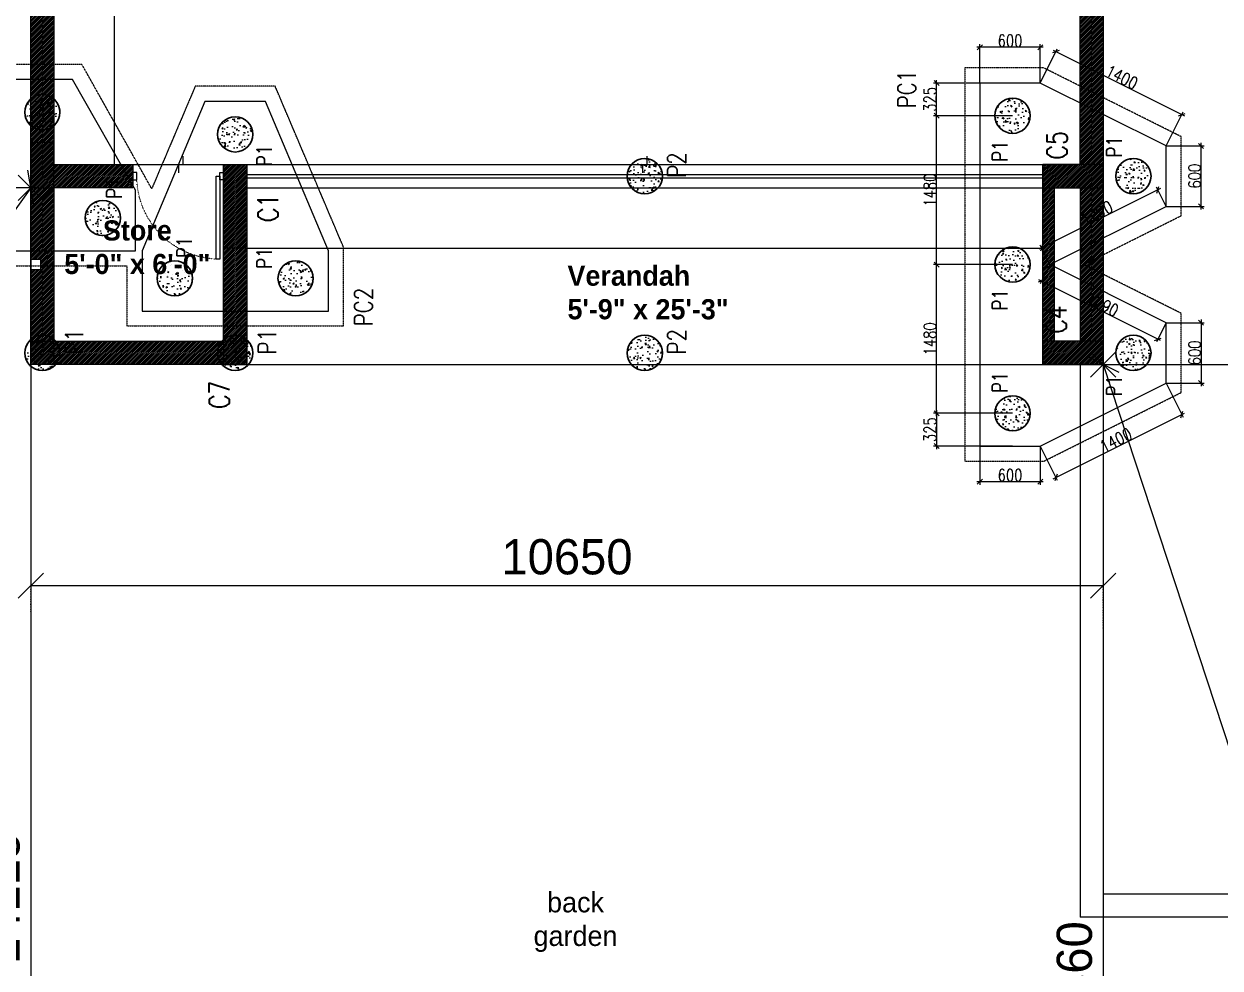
# Model space of a CAD drawing. Header units: metres. Extents: x 5205117 to 5948571, y 646915 to 1143748.
# Drawn here: x 5366432 to 5378312, y 834991 to 844368 of the extents above; entities that cross this region are included whole.
import ezdxf

# ---------------------------------------------------------------- set-up
doc = ezdxf.new("R2010")
doc.units = ezdxf.units.M
doc.header["$MEASUREMENT"] = 0
doc.header["$PDMODE"] = 35
doc.header["$PDSIZE"] = 10
for name, pattern in [('DASHED', [0.75, 0.5, -0.25]), ('DOT', [0.25, 0, -0.25]), ('DOT2', [0.125, 0, -0.125]), ('HIDDEN', [0.375, 0.25, -0.125])]:
    doc.linetypes.add(name, pattern=pattern)
doc.layers.get('0').update_dxf_attribs({"color": 1, "linetype": 'DASHED', "lineweight": 30})
for name, color, linetype, lineweight in [('A -Text-1', 245, 'Continuous', 0), ('A-Door', 3, 'Continuous', 15), ('A-Floor drop', 7, 'Continuous', 5), ('CAR', 251, 'Continuous', 0), ('road ht', 8, 'Continuous', 5), ('S-C-0-UP TO F.F', 6, 'Continuous', 20), ('S-FOUND-EXCAVATION', 253, 'HIDDEN', 0), ('S-FOUND-FOOTING', 7, 'Continuous', 15), ('S-PILE', 96, 'Continuous', 30), ('S-TEXT', 7, 'Continuous', 0), ('S-TEXT COL.', 1, 'Continuous', 0), ('S-TEXT PILE', 7, 'Continuous', 0)]:
    doc.layers.add(name, color=color, linetype=linetype, lineweight=lineweight)
doc.styles.add('C-ROOM', font='arial.ttf')
doc.styles.add('CENTURY GOTHIC', font='GOTHIC.TTF')
doc.styles.add('SETU 1', font='romans.shx', dxfattribs={"width": 0.8})
doc.styles.get("Standard").update_dxf_attribs({"font": 'GOTHIC.TTF'})
doc.dimstyles.new('A-DIM 100', dxfattribs={"dimscale": 100, "dimtxt": 2.5, "dimasz": 1.5, "dimexe": 1, "dimexo": 1, "dimgap": 0.5, "dimtad": 1, "dimdec": 0, "dimrnd": 5, "dimzin": 3, "dimdsep": 46, "dimtxsty": 'C-ROOM', "dimblk1": 'ARCHTICK', "dimblk2": 'ARCHTICK', "dimsah": 1, "dimcen": 1.5, "dimdle": 1, "dimclrd": 256, "dimclre": 256, "dimclrt": 256, "dimadec": 0, "dimazin": 0, "dimtfac": 0.6, "dimtdec": 0, "dimtofl": 0, "dimtmove": 1, "dimatfit": 3, "dimfxl": 1, "dimtolj": 1, "dimtzin": 0, "dimlwd": -1, "dimlwe": -1, "dimarcsym": 0})
doc.dimstyles.get("Standard").update_dxf_attribs({"dimtxt": 2, "dimasz": 1, "dimexe": 0, "dimexo": 0, "dimgap": 0.1, "dimtad": 1, "dimdsep": 46, "dimtxsty": 'Standard', "dimblk": 'OBLIQUE', "dimcen": 0.1, "dimclrd": 256, "dimclre": 256, "dimclrt": 256, "dimadec": 0, "dimazin": 0, "dimtfac": 1, "dimtofl": 0, "dimtmove": 1, "dimatfit": 2, "dimldrblk": 'OPEN90', "dimfxl": 1, "dimtolj": 1, "dimtzin": 0, "dimlwd": -1, "dimlwe": -1, "dimarcsym": 0})

# ---------------------------------------------------------------- blocks, each defined once
blk = doc.blocks.new('_Oblique')
at = {"color": 0, "linetype": 'ByBlock', "lineweight": -2}
blk.add_line((-0.5, -0.5), (0.5, 0.5), dxfattribs=at)
blk = doc.blocks.new('*D185')
at = {"layer": 'Defpoints', "color": 0, "ltscale": 5, "transparency": 16777216}
for p in [(5366501.426700812, 842740.585075066), (5356393.710689991, 828625.2669088678), (5356393.71068999, 828625.2669088687)]:
    blk.add_point(p, dxfattribs=at)
at = {"layer": 'road ht', "color": 1, "ltscale": 5, "transparency": 16777216}
blk.add_line((5366501.426700811, 842740.5850750664), (5356393.71068999, 828625.2669088687), dxfattribs=at)
at = {"layer": 'road ht', "linetype": 'DOT2', "ltscale": 5, "transparency": 16777216}
for p, q in [((5366501.426700812, 842740.585075066), (5366501.426700811, 842740.5850750664)), ((5356393.710689991, 828625.2669088678), (5356393.71068999, 828625.2669088687))]:
    blk.add_line(p, q, dxfattribs=at)
at = {"layer": 'road ht', "color": 1, "ltscale": 5, "transparency": 16777216, "xscale": 250, "yscale": 250, "zscale": 250}
for p, rotation in [((5366501.426700811, 842740.5850750664), 54.39425545792361), ((5356393.71068999, 828625.2669088687), 234.3942554579236)]:
    blk.add_blockref('_Oblique', p, dxfattribs=dict(at, rotation=rotation))
at = {"layer": 'road ht', "color": 1, "ltscale": 5, "transparency": 16777216, "insert": (5361216.824390259, 835848.1576842349), "char_height": 350, "attachment_point": 5, "rotation": 54.39425545792362}
blk.add_mtext('\\A1;17361', dxfattribs=at)
blk = doc.blocks.new('_Open90')
at = {"color": 0, "linetype": 'ByBlock', "lineweight": -2}
for p, q in [((-0.5, 0.5), (0, 0)), ((0, 0), (-1, 0)), ((0, 0), (-0.5, -0.5))]:
    blk.add_line(p, q, dxfattribs=at)
blk = doc.blocks.new('*D186')
at = {"layer": 'Defpoints', "color": 0, "ltscale": 5, "transparency": 16777216}
for p in [(5356393.71068999, 842894.0733942245), (5366500.711225955, 842894.0733942245), (5356393.71068999, 842740.5877385256)]:
    blk.add_point(p, dxfattribs=at)
at = {"layer": 'road ht', "linetype": 'DOT2', "ltscale": 5, "transparency": 16777216}
for p, q in [((5356393.71068999, 842894.0733942245), (5356393.71068999, 842740.5877385256)), ((5366500.711225955, 842894.0733942245), (5366500.711225955, 842740.5877385256))]:
    blk.add_line(p, q, dxfattribs=at)
at = {"layer": 'road ht', "color": 1, "ltscale": 5, "transparency": 16777216}
blk.add_line((5366500.711225955, 842740.5877385256), (5356393.71068999, 842740.5877385256), dxfattribs=at)
at = {"layer": 'road ht', "color": 1, "ltscale": 5, "transparency": 16777216, "xscale": 250, "yscale": 250, "zscale": 250, "rotation": 180}
blk.add_blockref('_Oblique', (5356393.71068999, 842740.5877385256), dxfattribs=at)
at = {"layer": 'road ht', "color": 1, "ltscale": 5, "transparency": 16777216, "xscale": 250, "yscale": 250, "zscale": 250}
blk.add_blockref('_Oblique', (5366500.711225955, 842740.5877385256), dxfattribs=at)
at = {"layer": 'road ht', "color": 1, "ltscale": 5, "transparency": 16777216, "insert": (5361447.210957972, 843024.3912735358), "char_height": 350, "attachment_point": 5}
blk.add_mtext('\\A1;10107', dxfattribs=at)
blk = doc.blocks.new('*D187')
at = {"layer": 'Defpoints', "color": 0, "ltscale": 5, "transparency": 16777216}
for p in [(5366731.426700814, 842740.5850750665), (5366500.711225966, 828625.2669088684), (5366731.426700814, 828625.2669088684)]:
    blk.add_point(p, dxfattribs=at)
at = {"layer": 'road ht', "linetype": 'DOT2', "ltscale": 5, "transparency": 16777216}
for p, q in [((5366731.426700814, 842740.5850750665), (5366500.711225966, 842740.5850750665)), ((5366731.426700814, 828625.2669088684), (5366500.711225966, 828625.2669088684))]:
    blk.add_line(p, q, dxfattribs=at)
at = {"layer": 'road ht', "color": 1, "ltscale": 5, "transparency": 16777216}
blk.add_line((5366500.711225966, 842740.5850750665), (5366500.711225966, 828625.2669088684), dxfattribs=at)
at = {"layer": 'road ht', "color": 1, "ltscale": 5, "transparency": 16777216, "xscale": 250, "yscale": 250, "zscale": 250}
for p, rotation in [((5366500.711225966, 842740.5850750665), 90), ((5366500.711225966, 828625.2669088684), 270)]:
    blk.add_blockref('_Oblique', p, dxfattribs=dict(at, rotation=rotation))
at = {"layer": 'road ht', "color": 1, "ltscale": 5, "transparency": 16777216, "insert": (5366216.907690955, 835682.9259919658), "char_height": 350, "attachment_point": 5, "rotation": 90}
blk.add_mtext('\\A1;14115', dxfattribs=at)
blk = doc.blocks.new('*D188')
at = {"layer": 'Defpoints', "color": 0, "ltscale": 5, "transparency": 16777216}
for p in [(5377151.426700812, 840985.5850750661), (5381208.955687705, 840985.585075066), (5381208.955687705, 840985.585075066)]:
    blk.add_point(p, dxfattribs=at)
at = {"layer": 'road ht', "linetype": 'DOT2', "ltscale": 5, "transparency": 16777216}
blk.add_line((5377151.426700812, 840985.5850750661), (5377151.426700812, 840985.585075066), dxfattribs=at)
at = {"layer": 'road ht', "color": 1, "ltscale": 5, "transparency": 16777216}
blk.add_line((5377151.426700812, 840985.585075066), (5381208.955687705, 840985.585075066), dxfattribs=at)
at = {"layer": 'road ht', "color": 1, "ltscale": 5, "transparency": 16777216, "xscale": 250, "yscale": 250, "zscale": 250, "rotation": 180}
blk.add_blockref('_Oblique', (5377151.426700812, 840985.585075066), dxfattribs=at)
at = {"layer": 'road ht', "color": 1, "ltscale": 5, "transparency": 16777216, "xscale": 250, "yscale": 250, "zscale": 250}
blk.add_blockref('_Oblique', (5381208.955687705, 840985.585075066), dxfattribs=at)
at = {"layer": 'road ht', "color": 1, "ltscale": 5, "transparency": 16777216, "insert": (5379180.191194259, 841269.3886100762), "char_height": 350, "attachment_point": 5}
blk.add_mtext('\\A1;4058', dxfattribs=at)
blk = doc.blocks.new('*D189')
at = {"layer": 'Defpoints', "color": 0, "ltscale": 5, "transparency": 16777216}
for p in [(5377151.426700812, 840985.5850750661), (5381208.955687705, 828625.2669088682), (5381208.955687707, 828625.2669088687)]:
    blk.add_point(p, dxfattribs=at)
at = {"layer": 'road ht', "linetype": 'DOT2', "ltscale": 5, "transparency": 16777216}
for p, q in [((5377151.426700812, 840985.5850750661), (5377151.426700814, 840985.5850750665)), ((5381208.955687705, 828625.2669088682), (5381208.955687707, 828625.2669088687))]:
    blk.add_line(p, q, dxfattribs=at)
at = {"layer": 'road ht', "color": 1, "ltscale": 5, "transparency": 16777216}
blk.add_line((5377151.426700814, 840985.5850750665), (5381208.955687707, 828625.2669088687), dxfattribs=at)
at = {"layer": 'road ht', "color": 1, "ltscale": 5, "transparency": 16777216, "xscale": 250, "yscale": 250, "zscale": 250}
for p, rotation in [((5377151.426700814, 840985.5850750665), 108.1734872865663), ((5381208.955687707, 828625.2669088687), 288.1734872865663)]:
    blk.add_blockref('_Oblique', p, dxfattribs=dict(at, rotation=rotation))
at = {"layer": 'road ht', "color": 1, "ltscale": 5, "transparency": 16777216, "insert": (5379959.415963561, 833341.6310665833), "char_height": 350, "attachment_point": 5, "rotation": 288.17348728656634}
blk.add_mtext('\\A1;13009', dxfattribs=at)
blk = doc.blocks.new('*D190')
at = {"layer": 'Defpoints', "color": 0, "ltscale": 5, "transparency": 16777216}
for p in [(5376551.426700814, 840985.5850750665), (5376551.426700814, 828625.2669088684), (5377150.711225012, 828625.2669088684)]:
    blk.add_point(p, dxfattribs=at)
at = {"layer": 'road ht', "linetype": 'DOT2', "ltscale": 5, "transparency": 16777216}
for p, q in [((5376551.426700814, 840985.5850750665), (5377150.711225012, 840985.5850750665)), ((5376551.426700814, 828625.2669088684), (5377150.711225012, 828625.2669088684))]:
    blk.add_line(p, q, dxfattribs=at)
at = {"layer": 'road ht', "color": 1, "ltscale": 5, "transparency": 16777216}
blk.add_line((5377150.711225012, 840985.5850750665), (5377150.711225012, 828625.2669088684), dxfattribs=at)
at = {"layer": 'road ht', "color": 1, "ltscale": 5, "transparency": 16777216, "xscale": 250, "yscale": 250, "zscale": 250}
for p, rotation in [((5377150.711225012, 840985.5850750665), 90), ((5377150.711225012, 828625.2669088684), 270)]:
    blk.add_blockref('_Oblique', p, dxfattribs=dict(at, rotation=rotation))
at = {"layer": 'road ht', "color": 1, "ltscale": 5, "transparency": 16777216, "insert": (5376866.907690002, 834805.4259919658), "char_height": 350, "attachment_point": 5, "rotation": 90}
blk.add_mtext('\\A1;12360', dxfattribs=at)
blk = doc.blocks.new('*D191')
at = {"layer": 'Defpoints', "color": 0, "ltscale": 5, "transparency": 16777216}
for p in [(5377150.711225001, 838789.6797318928), (5366500.711225959, 838506.6929398226), (5377150.711225001, 838355.4273235914)]:
    blk.add_point(p, dxfattribs=at)
at = {"layer": 'road ht', "linetype": 'DOT2', "ltscale": 5, "transparency": 16777216}
for p, q in [((5366500.711225959, 838506.6929398226), (5366500.711225959, 838789.6797318928)), ((5377150.711225001, 838355.4273235914), (5377150.711225001, 838789.6797318928))]:
    blk.add_line(p, q, dxfattribs=at)
at = {"layer": 'road ht', "color": 1, "ltscale": 5, "transparency": 16777216}
blk.add_line((5366500.711225959, 838789.6797318928), (5377150.711225001, 838789.6797318928), dxfattribs=at)
at = {"layer": 'road ht', "color": 1, "ltscale": 5, "transparency": 16777216, "xscale": 250, "yscale": 250, "zscale": 250, "rotation": 180}
blk.add_blockref('_Oblique', (5366500.711225959, 838789.6797318928), dxfattribs=at)
at = {"layer": 'road ht', "color": 1, "ltscale": 5, "transparency": 16777216, "xscale": 250, "yscale": 250, "zscale": 250}
blk.add_blockref('_Oblique', (5377150.711225001, 838789.6797318928), dxfattribs=at)
at = {"layer": 'road ht', "color": 1, "ltscale": 5, "transparency": 16777216, "insert": (5371825.71122548, 839073.483266903), "char_height": 350, "attachment_point": 5}
blk.add_mtext('\\A1;10650', dxfattribs=at)
blk = doc.blocks.new('P2')
at = {"layer": 'S-PILE', "lineweight": 0}
h = blk.add_hatch(dxfattribs=at)
h.set_pattern_fill('AR-CONC', color=256, scale=20)
h.set_pattern_definition([(49.99999999999999, (0, 0), (143.4520365201507, -12.55042699651902), [15, -165]), (355, (0, 0), (-27.7502667226, 150.4384267400024), [12, -132]), (100.45144446, (11.9543362, -1.0458688), (115.7017693454224, 137.8879981937259), [12.7480384, -140.2284224]), (46.18420000000001, (0, 40), (213.4482661343145, -33.10385615861531), [22.5, -247.5]), (96.63563549, (17.787349, 37.2413386), (186.9323891348457, 194.8237201549101), [19.1220684, -210.342752]), (351.1841639899999, (0, 40), (186.9323890109546, 194.823720053998), [18, -198.0000002]), (21, (20, 30), (119.3814104236923, -80.52377813306776), [15, -165]), (326.0000000000001, (20, 30), (48.66306638431634, 145.0300090093706), [12, -132]), (71.45144474, (29.9484508, 23.2896852), (168.0444753459942, 64.50623056127077), [12.748038, -140.2284224]), (37.50000000000001, (0, 0), (2.431971063458134, 66.5787707662623), [0, -130.4, 0, -134, 0, -132.5]), (7.499999999999999, (0, 0), (52.61390748842972, 78.88234237647205), [0, -76.39999999999999, 0, -127.4, 0, -50.5]), (327.5, (-44.6, 0), (106.7644872344818, -4.510974346875951), [0, -50, 0, -156, 0, -207]), (317.5, (-64.6, 0), (116.6372338684772, 20.02099646646354), [0, -65, 0, -103.6, 0, -147])])
edge = h.paths.add_edge_path()
edge.add_arc((0, 0), 175, 0, 360)
at = {"layer": 'S-PILE'}
blk.add_circle((0, 0), 175, dxfattribs=at)
blk = doc.blocks.new('*D159')
at = {"layer": 'Defpoints', "color": 0, "transparency": 16777216}
for p in [(4266555.89517197, 936533.1223857063), (4267310.517611091, 936533.1223857063), (4267310.51761109, 935055.6223683269)]:
    blk.add_point(p, dxfattribs=at)
at = {"layer": 'S-TEXT', "transparency": 16777216}
blk.add_line((4266555.89517197, 935025.6223683269), (4266555.89517197, 936563.1223857063), dxfattribs=at)
at = {"layer": 'S-TEXT', "color": 9, "transparency": 16777216}
for p, q in [((4267310.517611091, 936533.1223857063), (4266525.89517197, 936533.1223857063)), ((4267310.51761109, 935055.6223683269), (4266525.89517197, 935055.6223683269))]:
    blk.add_line(p, q, dxfattribs=at)
at = {"layer": 'S-TEXT', "transparency": 16777216, "xscale": 50, "yscale": 50, "zscale": 50}
for p, rotation in [((4266555.89517197, 936533.1223857063), 90), ((4266555.89517197, 935055.6223683269), 270)]:
    blk.add_blockref('_Oblique', p, dxfattribs=dict(at, rotation=rotation))
at = {"layer": 'S-TEXT', "color": 0, "lineweight": 0, "transparency": 16777216, "insert": (4266490.895171969, 935794.3723770152), "char_height": 120, "attachment_point": 5, "rotation": 90, "style": 'SETU 1'}
blk.add_mtext('\\A1;1480', dxfattribs=at)
blk = doc.blocks.new('*D160')
at = {"layer": 'Defpoints', "color": 0, "transparency": 16777216}
for p in [(4266555.89517197, 938010.6223867866), (4267310.517614315, 938010.6223867866), (4267310.517611091, 936533.1223857063)]:
    blk.add_point(p, dxfattribs=at)
at = {"layer": 'S-TEXT', "color": 9, "transparency": 16777216}
for p, q in [((4267310.517614315, 938010.6223867866), (4266525.89517197, 938010.6223867866)), ((4267310.517611091, 936533.1223857063), (4266525.89517197, 936533.1223857063))]:
    blk.add_line(p, q, dxfattribs=at)
at = {"layer": 'S-TEXT', "transparency": 16777216}
blk.add_line((4266555.89517197, 936503.1223857063), (4266555.89517197, 938040.6223867866), dxfattribs=at)
at = {"layer": 'S-TEXT', "transparency": 16777216, "xscale": 50, "yscale": 50, "zscale": 50}
for p, rotation in [((4266555.89517197, 938010.6223867866), 90), ((4266555.89517197, 936533.1223857063), 270)]:
    blk.add_blockref('_Oblique', p, dxfattribs=dict(at, rotation=rotation))
at = {"layer": 'S-TEXT', "color": 0, "lineweight": 0, "transparency": 16777216, "insert": (4266490.895171969, 937271.872386245), "char_height": 120, "attachment_point": 5, "rotation": 90, "style": 'SETU 1'}
blk.add_mtext('\\A1;1480', dxfattribs=at)
blk = doc.blocks.new('*D161')
at = {"layer": 'Defpoints', "color": 0, "transparency": 16777216}
for p in [(4266555.89517197, 938335.6223949357), (4267310.517614315, 938335.6223949357), (4267310.517614315, 938010.6223867866)]:
    blk.add_point(p, dxfattribs=at)
at = {"layer": 'S-TEXT', "transparency": 16777216}
blk.add_line((4266555.89517197, 937980.6223867866), (4266555.89517197, 938365.6223949357), dxfattribs=at)
at = {"layer": 'S-TEXT', "color": 9, "transparency": 16777216}
for p, q in [((4267310.517614315, 938335.6223949357), (4266525.89517197, 938335.6223949357)), ((4267310.517614315, 938010.6223867866), (4266525.89517197, 938010.6223867866))]:
    blk.add_line(p, q, dxfattribs=at)
at = {"layer": 'S-TEXT', "transparency": 16777216, "xscale": 50, "yscale": 50, "zscale": 50}
for p, rotation in [((4266555.89517197, 938335.6223949357), 90), ((4266555.89517197, 938010.6223867866), 270)]:
    blk.add_blockref('_Oblique', p, dxfattribs=dict(at, rotation=rotation))
at = {"layer": 'S-TEXT', "color": 0, "lineweight": 0, "transparency": 16777216, "insert": (4266490.895171969, 938173.1223908598), "char_height": 120, "attachment_point": 5, "rotation": 90, "style": 'SETU 1'}
blk.add_mtext('\\A1;325', dxfattribs=at)
blk = doc.blocks.new('*D133')
at = {"layer": 'Defpoints', "color": 0, "transparency": 16777216}
for p in [(4267310.517614315, 935055.622384625), (4266555.89517197, 934730.622376476), (4267310.517614315, 934730.622376476)]:
    blk.add_point(p, dxfattribs=at)
at = {"layer": 'S-TEXT', "color": 9, "transparency": 16777216}
for p, q in [((4267310.517614315, 935055.622384625), (4266525.89517197, 935055.622384625)), ((4267310.517614315, 934730.622376476), (4266525.89517197, 934730.622376476))]:
    blk.add_line(p, q, dxfattribs=at)
at = {"layer": 'S-TEXT', "transparency": 16777216}
blk.add_line((4266555.89517197, 935085.622384625), (4266555.89517197, 934700.622376476), dxfattribs=at)
at = {"layer": 'S-TEXT', "transparency": 16777216, "xscale": 50, "yscale": 50, "zscale": 50}
for p, rotation in [((4266555.89517197, 935055.622384625), 90), ((4266555.89517197, 934730.622376476), 270)]:
    blk.add_blockref('_Oblique', p, dxfattribs=dict(at, rotation=rotation))
at = {"layer": 'S-TEXT', "color": 0, "lineweight": 0, "transparency": 16777216, "insert": (4266490.895171969, 934893.1223805491), "char_height": 120, "attachment_point": 5, "rotation": 90, "style": 'SETU 1'}
blk.add_mtext('\\A1;325', dxfattribs=at)
blk = doc.blocks.new('*D162')
at = {"layer": 'Defpoints', "color": 0, "transparency": 16777216}
for p in [(4268835.381184519, 935955.6223631795), (4268835.381184519, 935355.6223631795), (4269183.279319056, 935355.6223631795)]:
    blk.add_point(p, dxfattribs=at)
at = {"layer": 'S-TEXT', "transparency": 16777216}
blk.add_line((4269183.279319056, 935985.6223631795), (4269183.279319056, 935325.6223631795), dxfattribs=at)
at = {"layer": 'S-TEXT', "color": 9, "transparency": 16777216}
for p, q in [((4268835.381184519, 935955.6223631795), (4269213.279319056, 935955.6223631795)), ((4268835.381184519, 935355.6223631795), (4269213.279319056, 935355.6223631795))]:
    blk.add_line(p, q, dxfattribs=at)
at = {"layer": 'S-TEXT', "transparency": 16777216, "xscale": 50, "yscale": 50, "zscale": 50}
for p, rotation in [((4269183.279319056, 935955.6223631795), 90), ((4269183.279319056, 935355.6223631795), 270)]:
    blk.add_blockref('_Oblique', p, dxfattribs=dict(at, rotation=rotation))
at = {"layer": 'S-TEXT', "color": 0, "lineweight": 0, "transparency": 16777216, "insert": (4269118.279319055, 935655.6223631781), "char_height": 120, "attachment_point": 5, "rotation": 90, "style": 'SETU 1'}
blk.add_mtext('\\A1;600', dxfattribs=at)
blk = doc.blocks.new('*D163')
at = {"layer": 'Defpoints', "color": 0, "transparency": 16777216}
for p in [(4268835.381187744, 937710.6223816401), (4269183.279319062, 937710.6223816401), (4268835.381187744, 937110.6223816401)]:
    blk.add_point(p, dxfattribs=at)
at = {"layer": 'S-TEXT', "color": 9, "transparency": 16777216}
for p, q in [((4268835.381187744, 937710.6223816401), (4269213.279319062, 937710.6223816401)), ((4268835.381187744, 937110.6223816401), (4269213.279319062, 937110.6223816401))]:
    blk.add_line(p, q, dxfattribs=at)
at = {"layer": 'S-TEXT', "transparency": 16777216}
blk.add_line((4269183.279319062, 937080.6223816401), (4269183.279319062, 937740.6223816401), dxfattribs=at)
at = {"layer": 'S-TEXT', "transparency": 16777216, "xscale": 50, "yscale": 50, "zscale": 50}
for p, rotation in [((4269183.279319062, 937710.6223816401), 90), ((4269183.279319062, 937110.6223816401), 270)]:
    blk.add_blockref('_Oblique', p, dxfattribs=dict(at, rotation=rotation))
at = {"layer": 'S-TEXT', "color": 0, "lineweight": 0, "transparency": 16777216, "insert": (4269118.279319061, 937410.6223816387), "char_height": 120, "attachment_point": 5, "rotation": 90, "style": 'SETU 1'}
blk.add_mtext('\\A1;600', dxfattribs=at)
blk = doc.blocks.new('*D164')
at = {"layer": 'Defpoints', "color": 0, "transparency": 16777216}
for p in [(4266985.381187742, 938690.1359544406), (4266985.381187742, 938335.6223949352), (4267585.381236036, 938335.6223949352)]:
    blk.add_point(p, dxfattribs=at)
at = {"layer": 'S-TEXT', "color": 9, "transparency": 16777216}
for p, q in [((4266985.381187742, 938335.6223949352), (4266985.381187742, 938720.1359544406)), ((4267585.381236036, 938335.6223949352), (4267585.381236036, 938720.1359544406))]:
    blk.add_line(p, q, dxfattribs=at)
at = {"layer": 'S-TEXT', "transparency": 16777216}
blk.add_line((4267615.381236036, 938690.1359544406), (4266955.381187742, 938690.1359544406), dxfattribs=at)
at = {"layer": 'S-TEXT', "transparency": 16777216, "xscale": 50, "yscale": 50, "zscale": 50, "rotation": 180}
blk.add_blockref('_Oblique', (4266985.381187742, 938690.1359544406), dxfattribs=at)
at = {"layer": 'S-TEXT', "transparency": 16777216, "xscale": 50, "yscale": 50, "zscale": 50}
blk.add_blockref('_Oblique', (4267585.381236036, 938690.1359544406), dxfattribs=at)
at = {"layer": 'S-TEXT', "color": 0, "lineweight": 0, "transparency": 16777216, "insert": (4267285.381211889, 938755.1359544406), "char_height": 120, "attachment_point": 5, "style": 'SETU 1'}
blk.add_mtext('\\A1;600', dxfattribs=at)
blk = doc.blocks.new('*D134')
at = {"layer": 'Defpoints', "color": 0, "transparency": 16777216}
for p in [(4266985.381187742, 934730.6223764755), (4267585.381236036, 934730.6223764755), (4266985.381187742, 934376.1088169785)]:
    blk.add_point(p, dxfattribs=at)
at = {"layer": 'S-TEXT', "color": 9, "transparency": 16777216}
for p, q in [((4266985.381187742, 934730.6223764755), (4266985.381187742, 934346.1088169785)), ((4267585.381236036, 934730.6223764755), (4267585.381236036, 934346.1088169785))]:
    blk.add_line(p, q, dxfattribs=at)
at = {"layer": 'S-TEXT', "transparency": 16777216}
blk.add_line((4267615.381236036, 934376.1088169785), (4266955.381187742, 934376.1088169785), dxfattribs=at)
at = {"layer": 'S-TEXT', "transparency": 16777216, "xscale": 50, "yscale": 50, "zscale": 50, "rotation": 180}
blk.add_blockref('_Oblique', (4266985.381187742, 934376.1088169785), dxfattribs=at)
at = {"layer": 'S-TEXT', "transparency": 16777216, "xscale": 50, "yscale": 50, "zscale": 50}
blk.add_blockref('_Oblique', (4267585.381236036, 934376.1088169785), dxfattribs=at)
at = {"layer": 'S-TEXT', "color": 0, "lineweight": 0, "transparency": 16777216, "insert": (4267285.381211889, 934441.1088169785), "char_height": 120, "attachment_point": 5, "style": 'SETU 1'}
blk.add_mtext('\\A1;600', dxfattribs=at)
blk = doc.blocks.new('*D165')
at = {"layer": 'Defpoints', "color": 0, "transparency": 16777216}
for p in [(4268835.381184517, 935355.6223631791), (4268991.372837192, 935043.6390632456), (4267585.381232812, 934730.6223764754)]:
    blk.add_point(p, dxfattribs=at)
at = {"layer": 'S-TEXT', "color": 9, "transparency": 16777216}
for p, q in [((4268835.381184517, 935355.6223631791), (4269004.789245244, 935016.8062476089)), ((4267585.381232812, 934730.6223764754), (4267754.789293538, 934391.8062609051))]:
    blk.add_line(p, q, dxfattribs=at)
at = {"layer": 'S-TEXT', "transparency": 16777216}
blk.add_line((4267714.54006985, 934405.2226684906), (4269018.205652829, 935057.0554712969), dxfattribs=at)
at = {"layer": 'S-TEXT', "transparency": 16777216, "xscale": 50, "yscale": 50, "zscale": 50}
for p, rotation in [((4268991.372837192, 935043.6390632456), 26.56505157497068), ((4267741.372885487, 934418.6390765419), 206.5650515749707)]:
    blk.add_blockref('_Oblique', p, dxfattribs=dict(at, rotation=rotation))
at = {"layer": 'S-TEXT', "color": 0, "lineweight": 0, "transparency": 16777216, "insert": (4268337.303977229, 934789.2768371068), "char_height": 120, "attachment_point": 5, "rotation": 26.565051574970674, "style": 'SETU 1'}
blk.add_mtext('\\A1;1400', dxfattribs=at)
blk = doc.blocks.new('*D135')
at = {"layer": 'Defpoints', "color": 0, "transparency": 16777216}
for p in [(4267585.381232812, 938335.6223913019), (4268991.372837192, 938022.6057045325), (4268835.381184517, 937710.6224045982)]:
    blk.add_point(p, dxfattribs=at)
at = {"layer": 'S-TEXT', "color": 9, "transparency": 16777216}
for p, q in [((4267585.381232812, 938335.6223913019), (4267754.789293539, 938674.4385068731)), ((4268835.381184517, 937710.6224045982), (4269004.789245244, 938049.4385201694))]:
    blk.add_line(p, q, dxfattribs=at)
at = {"layer": 'S-TEXT', "transparency": 16777216}
blk.add_line((4267714.54006985, 938661.0220992875), (4269018.205652829, 938009.1892964812), dxfattribs=at)
at = {"layer": 'S-TEXT', "transparency": 16777216, "xscale": 50, "yscale": 50, "zscale": 50}
for p, rotation in [((4267741.372885487, 938647.6056912362), 153.4349484250293), ((4268991.372837192, 938022.6057045325), 333.4349484250293)]:
    blk.add_blockref('_Oblique', p, dxfattribs=dict(at, rotation=rotation))
at = {"layer": 'S-TEXT', "color": 0, "lineweight": 0, "transparency": 16777216, "insert": (4268395.441745451, 938393.2434650974), "char_height": 120, "attachment_point": 5, "rotation": 333.43494842502935, "style": 'SETU 1'}
blk.add_mtext('\\A1;1400', dxfattribs=at)
blk = doc.blocks.new('*D166')
at = {"layer": 'Defpoints', "color": 0, "transparency": 16777216}
for p in [(4268835.381187742, 937110.6223816394), (4267597.981221678, 936697.92236226), (4267680.381212294, 936533.1223838888)]:
    blk.add_point(p, dxfattribs=at)
at = {"layer": 'S-TEXT', "transparency": 16777216}
blk.add_line((4268779.814012762, 937288.8387680622), (4267571.148406041, 936684.5059542088), dxfattribs=at)
at = {"layer": 'S-TEXT', "color": 9, "transparency": 16777216}
for p, q in [((4268835.381187742, 937110.6223816394), (4268739.564789074, 937302.2551756476)), ((4267680.381212294, 936533.1223838888), (4267584.564813627, 936724.7551778969))]:
    blk.add_line(p, q, dxfattribs=at)
at = {"layer": 'S-TEXT', "transparency": 16777216, "xscale": 50, "yscale": 50, "zscale": 50}
for p, rotation in [((4268752.981197125, 937275.4223600107), 26.56505157500676), ((4267597.981221678, 936697.92236226), 206.5650515750067)]:
    blk.add_blockref('_Oblique', p, dxfattribs=dict(at, rotation=rotation))
at = {"layer": 'S-TEXT', "color": 0, "lineweight": 0, "transparency": 16777216, "insert": (4268146.41232529, 937044.8101283486), "char_height": 120, "attachment_point": 5, "rotation": 26.565051575006756, "style": 'SETU 1'}
blk.add_mtext('\\A1;1290', dxfattribs=at)
blk = doc.blocks.new('*D136')
at = {"layer": 'Defpoints', "color": 0, "transparency": 16777216}
for p in [(4267680.381212294, 936533.1223781786), (4267597.981221678, 936368.3223998069), (4268835.381187742, 935955.6223804287)]:
    blk.add_point(p, dxfattribs=at)
at = {"layer": 'S-TEXT', "color": 9, "transparency": 16777216}
for p, q in [((4267680.381212294, 936533.1223781786), (4267584.564813626, 936341.48958417)), ((4268835.381187742, 935955.6223804287), (4268739.564789074, 935763.9895864201))]:
    blk.add_line(p, q, dxfattribs=at)
at = {"layer": 'S-TEXT', "transparency": 16777216}
blk.add_line((4268779.814012762, 935777.4059940057), (4267571.148406041, 936381.7388078582), dxfattribs=at)
at = {"layer": 'S-TEXT', "transparency": 16777216, "xscale": 50, "yscale": 50, "zscale": 50}
for p, rotation in [((4267597.981221678, 936368.3223998069), 153.4349484250302), ((4268752.981197125, 935790.822402057), 333.4349484250302)]:
    blk.add_blockref('_Oblique', p, dxfattribs=dict(at, rotation=rotation))
at = {"layer": 'S-TEXT', "color": 0, "lineweight": 0, "transparency": 16777216, "insert": (4268204.550093513, 936137.7101681449), "char_height": 120, "attachment_point": 5, "rotation": 333.4349484250302, "style": 'SETU 1'}
blk.add_mtext('\\A1;1290', dxfattribs=at)
blk = doc.blocks.new('drop')
at = {"layer": 'A-Floor drop', "ltscale": 3, "const_width": 0.01875}
blk.add_lwpolyline([(-0.1124999999983629, 0.02812499999959073), (0, 0.02812499999959073), (0, -0.02812499999959073), (0.1125000000010914, -0.02812499999959073)], dxfattribs=at)
blk = doc.blocks.new('A$Cee6da9fb')
at = {"layer": 'A-Door', "ltscale": 10}
for p, q in [((-51.04166666665697, 1122.916666666395), (-102.0833333333139, 1122.916666666395)), ((-102.0833333333139, 1122.916666666395), (-102.0833333333139, 0)), ((-51.04166666665697, 0), (-51.04166666665697, 1122.916666666395)), ((-1224.99999999968, -51.04166666656965), (-1224.99999999968, 51.04166666662786)), ((-1224.99999999968, 51.04166666662786), (-1173.958333333023, 51.04166666662786)), ((-1173.958333333023, 51.04166666662786), (-1173.958333333023, -51.04166666656965)), ((-102.0833333333139, 0), (-51.04166666665697, 0)), ((0, 51.04166666662786), (-51.04166666665697, 51.04166666662786)), ((-51.04166666665697, 51.04166666662786), (-51.04166666665697, -51.04166666656965)), ((0, -51.04166666656965), (0, 51.04166666662786)), ((-1173.958333333023, -51.04166666656965), (-1224.99999999968, -51.04166666656965)), ((-51.04166666665697, -51.04166666656965), (0, -51.04166666656965))]:
    blk.add_line(p, q, dxfattribs=at)
at = {"layer": 'A-Door', "linetype": 'DOT', "ltscale": 2}
blk.add_ellipse((-51.04166666665697, 0), major_axis=(-794.0219897071947, 794.0219897071947), ratio=0.9999999999999923, start_param=-0.785398163397452, end_param=0.7853981633974523, dxfattribs=at)
blk = doc.blocks.new('ghgd')
at = {"layer": 'CAR', "ltscale": 10, "transparency": 33554559}
h = blk.add_hatch(dxfattribs=at)
h.set_pattern_fill('ANSI31', color=256, scale=100, angle=180)
h.set_pattern_definition([(225, (2960271.305681674, -188940.8567231777), (8.83883476483184, -8.838834764831851), [])])
h.paths.add_polyline_path([(5366730.711225001, 848675.5877385256), (5366730.711225001, 850085.5877386448), (5368530.711225001, 850085.5877386448), (5368530.711225001, 847995.5877385256), (5368415.711225955, 847995.5877385256), (5368415.711225955, 847545.5877385256), (5368645.711225001, 847545.5877385256), (5368645.711225001, 851225.5877386448), (5368530.711225001, 851225.5877386448), (5368530.711225001, 850200.5877386448), (5366730.711225001, 850200.5877386448), (5366730.711225001, 853905.5877385256), (5368415.711225955, 853905.5877385256), (5368415.711225955, 852025.5877385256), (5368645.711225001, 852025.5877385256), (5368645.711225001, 854135.5877385256), (5366500.711225955, 854135.5877385256), (5366500.711225955, 848675.5877385256)])
h.paths.add_polyline_path([(5366500.711225955, 842028.0877386448), (5366500.711225955, 847775.5877385256), (5367515.711225001, 847775.5877385256), (5367515.711225001, 847545.5877385256), (5366730.711225001, 847545.5877385256), (5366730.711225001, 842970.5877386448), (5367515.711225001, 842970.5877386448), (5367515.711225001, 842740.5877385256), (5366730.711225001, 842740.5877385256), (5366730.711225001, 841215.5877386448), (5368415.711225955, 841215.5877386448), (5368415.711225955, 842970.5877386448), (5368645.711225001, 842970.5877386448), (5368645.711225001, 840985.5877385256), (5366500.711225955, 840985.5877385256), (5366500.711225955, 841928.0877385256), (5366600.711225001, 841928.0877385256), (5366600.711225001, 842028.0877386448)])
h.paths.add_polyline_path([(5376665.711225955, 852625.5877385256), (5376920.711225955, 852625.5877385256), (5376920.711225955, 852255.5877385256), (5376665.711225955, 852255.5877385256)], flags=16)
h.paths.add_polyline_path([(5376920.711225955, 852855.5877386448), (5376920.711225955, 856505.5877385256), (5376550.711225001, 856505.5877385256), (5376550.711225001, 858710.5877386448), (5377150.708561389, 858709.8687417624), (5377150.711225001, 852025.5877385256), (5376550.711225001, 852025.5877385256), (5376550.711225001, 852855.5877386448)])
h.paths.add_polyline_path([(5376920.711225955, 856735.5877385256), (5376665.711225955, 856735.5877385256), (5376665.711225955, 858480.5877386448), (5376920.711225955, 858480.5877386448)], flags=16)
h.paths.add_polyline_path([(5370250.711225955, 854020.5877385256), (5370250.711225955, 860420.5877385256), (5372100.711225001, 860420.5877385256), (5372100.711225001, 853905.5877385256), (5372330.711225955, 853905.5877385256), (5372330.711225955, 860650.5877385256), (5370020.711225001, 860650.5877385256), (5370020.711225001, 853905.5877385256), (5371300.711225001, 853905.5877385256), (5371300.711225001, 854020.5877385256)])
h.paths.add_polyline_path([(5370020.711225001, 852905.5877385256), (5370250.711225955, 852905.5877385256), (5370250.711225955, 852255.5877385256), (5372100.711225001, 852255.5877385256), (5372100.711225001, 852855.5877386448), (5372330.711225955, 852855.5877386448), (5372330.711225955, 852025.5877385256), (5370020.711225001, 852025.5877385256)])
h.paths.add_polyline_path([(5370735.711225001, 848260.5877385256), (5370735.711225001, 847775.5877385256), (5370250.711225955, 847775.5877385256), (5370250.711225955, 848260.5877385256)], flags=16)
h.paths.add_polyline_path([(5370850.711225001, 848375.5877385256), (5370850.711225001, 847545.5877385256), (5370020.711225001, 847545.5877385256), (5370020.711225001, 848375.5877385256)])
h.paths.add_polyline_path([(5366730.711225001, 856250.5877385256), (5368415.711225955, 856250.5877385256), (5368415.711225955, 856505.5877385256), (5366730.711225001, 856505.5877385256)], flags=16)
h.paths.add_polyline_path([(5366500.711225955, 856135.5877385256), (5368645.711225001, 856135.5877385256), (5368645.711225001, 856735.5877385256), (5366500.711225955, 856735.5877385256)])
h.paths.add_polyline_path([(5376920.711225955, 847775.5877385256), (5376665.711225955, 847775.5877385256), (5376665.711225955, 848145.5877385256), (5376920.711225955, 848145.5877385256)], flags=16)
h.paths.add_polyline_path([(5376665.711225955, 841215.5877386448), (5376665.711225955, 842740.5877385256), (5376920.711225955, 842740.5877385256), (5376920.711225955, 841215.5877386448)], flags=16)
h.paths.add_polyline_path([(5376550.711225001, 840985.5877385256), (5376550.711225001, 842970.5877386448), (5376920.711225955, 842970.5877386448), (5376920.711225955, 847545.5877385256), (5376550.711225001, 847545.5877385256), (5376550.711225001, 848375.5877385256), (5377150.711225001, 848375.5877385256), (5377150.711225001, 840985.5877385256)])
at = {"layer": 'CAR', "ltscale": 5, "transparency": 33554559}
for p, q in [((5367330.711225955, 842970.5877386448), (5367330.711225955, 847545.5897057173)), ((5367515.711225001, 842970.5877386448), (5368415.711225955, 842970.5877386448)), ((5368645.711225001, 842970.5877386448), (5376550.711225001, 842970.5877386448)), ((5368645.711225001, 842870.5877385256), (5376550.711225001, 842870.5877385256)), ((5368645.711225001, 842840.5877386448), (5376550.711225001, 842840.5877386448)), ((5368645.711225001, 842740.5877385256), (5376550.711225001, 842740.5877385256)), ((5366500.711225955, 841928.0877385256), (5366500.711225955, 842028.0877386448)), ((5368645.711225001, 840985.5877385256), (5376550.711225001, 840985.5877385256))]:
    blk.add_line(p, q, dxfattribs=at)
at = {"layer": 'CAR', "ltscale": 200, "transparency": 33554559}
blk.add_line((5368645.711225001, 842140.5877385256), (5376550.711225001, 842140.5877385256), dxfattribs=at)
at = {"layer": 'CAR', "ltscale": 0.01, "transparency": 33554559}
for p, q in [((5376920.711225955, 840985.5877385256), (5376920.711225955, 835495.2669087765)), ((5377150.711225001, 840985.5877385256), (5377150.711225001, 835725.2669086573)), ((5381609.681377856, 835725.2669086573), (5377150.711225001, 835725.2669086573)), ((5381208.955687705, 835495.2669087765), (5376920.711225955, 835495.2669087765))]:
    blk.add_line(p, q, dxfattribs=at)
at = {"layer": 'CAR', "transparency": 33554559}
for points in [[(5376550.711225001, 840985.5877385256), (5376550.711225001, 842970.5877386448), (5376920.711225955, 842970.5877386448), (5376920.711225955, 847545.5877385256), (5376550.711225001, 847545.5877385256), (5376550.711225001, 848375.5877385256), (5377150.711225001, 848375.5877385256), (5377150.711225001, 840985.5877385256), (5376550.711225001, 840985.5877385256)], [(5366500.711225955, 842028.0877386448), (5366500.711225955, 847775.5877385256), (5367515.711225001, 847775.5877385256), (5367515.711225001, 847545.5877385256), (5366730.711225001, 847545.5877385256), (5366730.711225001, 842970.5877386448), (5367515.711225001, 842970.5877386448), (5367515.711225001, 842740.5877385256), (5366730.711225001, 842740.5877385256), (5366730.711225001, 841215.5877386448), (5368415.711225955, 841215.5877386448), (5368415.711225955, 842970.5877386448), (5368645.711225001, 842970.5877386448), (5368645.711225001, 840985.5877385256), (5366500.711225955, 840985.5877385256), (5366500.711225955, 841928.0877385256), (5366600.711225001, 841928.0877385256), (5366600.711225001, 842028.0877386448)], [(5376665.711225955, 841215.5877386448), (5376665.711225955, 842740.5877385256), (5376920.711225955, 842740.5877385256), (5376920.711225955, 841215.5877386448)]]:
    blk.add_lwpolyline(points, close=True, dxfattribs=at)
at = {"layer": 'CAR', "ltscale": 6, "transparency": 33554559, "xscale": 750, "yscale": 750, "zscale": 750, "rotation": 270}
for p in [(5367990.711225001, 842970.5877386448), (5372598.211225955, 842970.5877386448)]:
    blk.add_blockref('drop', p, dxfattribs=at)
at = {"layer": 'CAR', "ltscale": 5, "transparency": 33554559, "xscale": -0.7346938775512143, "yscale": 0.7346938775512143, "zscale": 0.7346938775512143, "rotation": 180}
blk.add_blockref('A$Cee6da9fb', (5368415.711225955, 842855.5877386448), dxfattribs=at)
at = {"layer": 'CAR', "transparency": 33554559, "char_height": 200, "width": 5030.203356218762, "attachment_point": 5, "style": 'CENTURY GOTHIC'}
for s, insert in [('{\\fCentury Gothic|b1|i0|c0|p34;Store\\P5\'-0" x 6\'-0"}', (5367558.720680682, 842148.7185119507)), ('\\pxql;{\\fCentury Gothic|b1|i0|c0|p34;Verandah\\P5\'-9" x 25\'-3"}', (5374345.620217768, 841699.1775666815))]:
    blk.add_mtext(s, dxfattribs=dict(at, insert=insert))
blk = doc.blocks.new('fdgdg')
at = {"layer": 'S-C-0-UP TO F.F'}
h = blk.add_hatch(color=251, dxfattribs=at)
h.dxf.hatch_style = 1
h.paths.add_polyline_path([(4257790.381237108, 937295.6223521344), (4257560.381237108, 937295.6223521344), (4257560.381237108, 937745.6223368756), (4257790.381237108, 937745.6223368756)])
h = blk.add_hatch(color=251, dxfattribs=at)
h.dxf.hatch_style = 1
h.paths.add_polyline_path([(4259705.381237108, 937525.6223673932), (4259475.381237108, 937525.6223673932), (4259475.381237108, 936695.6223521344), (4259705.381237108, 936695.6223521344)])
h = blk.add_hatch(color=251, dxfattribs=at)
h.dxf.hatch_style = 1
h.paths.add_polyline_path([(4268210.381237108, 937525.6223521344), (4268210.381237108, 937295.6223521344), (4267610.381233294, 937295.6223521344), (4267610.381233294, 937525.6223521344)])
h = blk.add_hatch(color=251, dxfattribs=at)
h.dxf.hatch_style = 1
h.paths.add_polyline_path([(4257560.381237108, 935540.6223368756), (4257790.381237108, 935540.6223368756), (4257790.381237108, 935770.6223521344), (4257560.381237108, 935770.6223521344)])
h = blk.add_hatch(color=251, dxfattribs=at)
h.dxf.hatch_style = 1
h.paths.add_polyline_path([(4259705.381237108, 935540.6223368756), (4259475.381237108, 935540.6223368756), (4259475.381237108, 935770.6223521344), (4259705.381237108, 935770.6223521344)])
h = blk.add_hatch(color=251, dxfattribs=at)
h.dxf.hatch_style = 1
h.paths.add_polyline_path([(4268210.381237108, 935770.6223521344), (4268210.381237108, 935540.6223521344), (4267610.381233294, 935540.6223521344), (4267610.381233294, 935770.6223521344)])
at = {"layer": 'S-C-0-UP TO F.F', "color": 5}
for points in [[(4257560.381237108, 937295.6223521344), (4257790.381237108, 937295.6223521344), (4257790.381237108, 937745.6223368756), (4257560.381237108, 937745.6223368756)], [(4259475.381237108, 937525.6223673932), (4259705.381237108, 937525.6223673932), (4259705.381237108, 936695.6223521344), (4259475.381237108, 936695.6223521344)], [(4268210.381237108, 937295.6223521344), (4268210.381237108, 937525.6223521344), (4267610.381233294, 937525.6223521344), (4267610.381233294, 937295.6223521344)], [(4257790.381237108, 935540.6223368756), (4257560.381237108, 935540.6223368756), (4257560.381237108, 935770.6223521344), (4257790.381237108, 935770.6223521344)], [(4259475.381237108, 935540.6223368756), (4259705.381237108, 935540.6223368756), (4259705.381237108, 935770.6223521344), (4259475.381237108, 935770.6223521344)], [(4268210.381237108, 935540.6223521344), (4268210.381237108, 935770.6223521344), (4267610.381233294, 935770.6223521344), (4267610.381233294, 935540.6223521344)]]:
    blk.add_lwpolyline(points, close=True, dxfattribs=at)
at = {"layer": 'S-FOUND-EXCAVATION'}
for points in [[(4258761.242630353, 937286.5590377813), (4258068.086344851, 938520.6222962094), (4257282.676151563, 938520.6222962094), (4256600.381233992, 937305.8961648298), (4256600.381233992, 936520.4859179333), (4258515.381223841, 936520.4859179333), (4258515.381223841, 935925.1282459898), (4260665.381223841, 935925.1282459898), (4260665.381223841, 936707.7320849458), (4259986.816427979, 938305.2646725615), (4259193.946048069, 938305.2646725615), (4258761.242630353, 937286.5590377813)], [(4268015.791398549, 936533.1223810343), (4268985.381187742, 937017.9172840761), (4268985.381187742, 937803.3274773648), (4267620.791434638, 938485.6223949352), (4266835.381187742, 938485.6223949352), (4266835.381187742, 936335.6223949352)], [(4266835.381187742, 936730.6223764755), (4266835.381184517, 936730.6223764755), (4266835.381184517, 934580.6223764755), (4267620.79143001, 934580.6223764755), (4268985.381184517, 935262.9172656173), (4268985.381184517, 936048.3274589041), (4268015.791398549, 936533.1223810343)]]:
    blk.add_lwpolyline(points, dxfattribs=at)
at = {"layer": 'S-FOUND-FOOTING', "color": 3}
blk.add_lwpolyline([(4258600.381233992, 936670.4859179333), (4258600.381233992, 937270.4859662289), (4257975.381247289, 938370.6222962094), (4257375.381247289, 938370.6222962094), (4256750.381233992, 937270.4859662289), (4256750.381233992, 936670.4859179333), (4258600.381233992, 936670.4859179333)], dxfattribs=at)
at = {"layer": 'S-FOUND-FOOTING', "color": 1}
for points in [[(4267680.381212294, 936533.1223838888), (4268835.381187742, 937110.6223816397), (4268835.381187742, 937710.6223816397), (4267585.381236036, 938335.6223949352), (4266985.381187742, 938335.6223949352), (4266985.381187742, 936485.6223949352)], [(4266985.381187742, 936580.6223764755), (4266985.381184517, 936580.6223764755), (4266985.381184517, 934730.6223764755)], [(4266985.381184517, 934730.6223764755), (4267585.381232812, 934730.6223764755), (4268835.381184517, 935355.622363179), (4268835.381184517, 935955.622363179), (4267680.381212294, 936533.1223838888)]]:
    blk.add_lwpolyline(points, dxfattribs=at)
at = {"layer": 'S-FOUND-FOOTING', "color": 202}
blk.add_lwpolyline([(4259290.38123711, 938150.6223705942), (4258665.381223815, 936670.485992318), (4258665.381223815, 936070.4859440224), (4260515.381223815, 936070.4859440224), (4260515.381223815, 936670.485992318), (4259890.38123711, 938150.6223705942), (4259290.38123711, 938150.6223705942)], dxfattribs=at)
at = {"layer": 'S-PILE'}
for p in [(4257675.381247289, 938045.622344505), (4259590.38123711, 937825.6223705942), (4263657.881234456, 937410.6223703073), (4258275.381242141, 936995.6223445041), (4258990.381231964, 936395.6223705942), (4260190.381231964, 936395.6223705942), (4257675.380555699, 935655.6198142963), (4259590.381647194, 935655.6238334989), (4263657.881234456, 935655.6223703073)]:
    blk.add_blockref('P2', p, dxfattribs=at)
at = {"layer": 'S-PILE', "rotation": 270}
for p in [(4267310.517614313, 938010.6223867862), (4268510.381236036, 937410.6223816397), (4267310.517611089, 936533.1223857058), (4268510.381232812, 935655.622363179), (4267310.517611088, 935055.6223683264)]:
    blk.add_blockref('P2', p, dxfattribs=at)
at = {"layer": 'S-TEXT', "lineweight": 0, "style": 'SETU 1', "width": 0.8}
blk.add_text('PC1', height=180, rotation=90, dxfattribs=at).set_placement((4266349.582557051, 938084.2398502836))
at = {"layer": 'S-TEXT COL.', "color": 1, "true_color": 0xe61414, "style": 'SETU 1', "width": 0.8}
for s, p in [('C5', (4267851.983552338, 937576.6678973911, 5.293787952852549e-08)), ('C1', (4260016.372355426, 936954.5943762911, 5.293787952852549e-08)), ('C4', (4267845.780743072, 935846.9128017696, 5.293787952852549e-08)), ('C7', (4259532.362287455, 935099.2676721839))]:
    blk.add_text(s, height=200, rotation=90, dxfattribs=at).set_placement(p)
at = {"layer": 'S-TEXT COL.', "color": 7, "style": 'SETU 1', "width": 0.8}
blk.add_text('PC2', height=180, rotation=90, dxfattribs=at).set_placement((4260954.059653582, 935919.7058820901))
at = {"layer": 'S-TEXT PILE', "style": 'SETU 1', "width": 0.8}
for s, height, p in [('P1', 150, (4268394.446619934, 937596.2896057079)), ('P1', 150, (4259954.25024017, 937510.2039523115)), ('P2', 180, (4264064.37626805, 937394.1724825064)), ('P1', 150, (4267258.544715911, 937553.6917979373)), ('P1', 150, (4258463.081482339, 937185.8468567533)), ('P1', 150, (4259159.836798332, 936597.8068116838)), ('P1', 150, (4259954.25024017, 936490.2767565455)), ('P1', 150, (4267258.544712687, 936076.1917968569)), ('P2', 180, (4264064.37626805, 935639.1724825064)), ('P1', 180, (4258081.875589292, 935639.1699264953)), ('P1', 180, (4259996.876680788, 935639.173945698)), ('P1', 150, (4267258.544712687, 935256.7090280978)), ('P1', 150, (4268394.44661671, 935223.8653132832))]:
    blk.add_text(s, height=height, rotation=90, dxfattribs=at).set_placement(p)
at = {"layer": 'S-TEXT', "lineweight": 0}
for base, p1, p2, angle, picture, middle in [((4266985.381187742, 938690.1359544406), (4267585.381236036, 938335.6223949352), (4266985.381187742, 938335.6223949352), 7.016709298534877e-15, '*D164', (4267285.381211889, 938755.1359544406)), ((4266555.89517197, 938335.6223949357), (4267310.517614313, 938010.6223867862), (4267310.517614313, 938335.6223949352), 90, '*D161', (4266490.895171969, 938173.1223908598)), ((4266555.89517197, 938010.6223867866), (4267310.517611089, 936533.1223857058), (4267310.517614313, 938010.6223867862), 90, '*D160', (4266490.895171969, 937271.872386245)), ((4269183.279319062, 937710.6223816401), (4268835.381187742, 937110.6223816397), (4268835.381187742, 937710.6223816397), 90, '*D163', (4269118.279319061, 937410.6223816387)), ((4266555.89517197, 936533.1223857063), (4267310.517611088, 935055.6223683264), (4267310.517611089, 936533.1223857058), 90, '*D159', (4266490.895171969, 935794.3723770152)), ((4269183.279319056, 935355.6223631795), (4268835.381184517, 935955.622363179), (4268835.381184517, 935355.622363179), 90, '*D162', (4269118.279319055, 935655.6223631781)), ((4266555.89517197, 934730.622376476), (4267310.517614313, 935055.6223846246), (4267310.517614313, 934730.6223764755), 270, '*D133', (4266490.895171969, 934893.1223805491)), ((4266985.381187742, 934376.1088169785), (4267585.381236036, 934730.6223764755), (4266985.381187742, 934730.6223764755), 7.016709298534877e-15, '*D134', (4267285.381211889, 934441.1088169785))]:
    dim = blk.add_linear_dim(base=base, p1=p1, p2=p2, angle=angle, dimstyle='A-DIM 100', override={"dimtxt": 1.2, "dimasz": 0.5, "dimexe": 0.3, "dimexo": 0, "dimgap": 0.05, "dimtxsty": 'SETU 1', "dimblk1": 'Oblique', "dimblk2": 'Oblique', "dimdle": 0.3, "dimclre": 9, "dimclrt": 0}, dxfattribs=at)
    dim.commit()
    dim.dimension.update_dxf_attribs({"geometry": picture, "text_midpoint": middle})
for p1, p2, distance, picture, middle in [((4267585.381232812, 938335.6223913021), (4268835.381184517, 937710.6224045986), 348.8079344594637, '*D135', (4268395.441745451, 938393.2434650974)), ((4268835.381187742, 937110.6223816397), (4267680.381212294, 936533.1223838888), -184.25197780414658, '*D166', (4268146.41232529, 937044.8101283486)), ((4268835.381187742, 935955.622380429), (4267680.381212294, 936533.1223781789), 184.25197780477126, '*D136', (4268204.550093513, 936137.7101681449)), ((4267585.381232812, 934730.6223764755), (4268835.381184517, 935355.622363179), -348.8079344590472, '*D165', (4268337.303977229, 934789.2768371068))]:
    dim = blk.add_aligned_dim(p1=p1, p2=p2, distance=distance, dimstyle='A-DIM 100', override={"dimtxt": 1.2, "dimasz": 0.5, "dimexe": 0.3, "dimexo": 0, "dimgap": 0.05, "dimtxsty": 'SETU 1', "dimblk1": 'Oblique', "dimblk2": 'Oblique', "dimdle": 0.3, "dimclre": 9, "dimclrt": 0}, dxfattribs=at)
    dim.commit()
    dim.dimension.update_dxf_attribs({"geometry": picture, "text_midpoint": middle})

msp = doc.modelspace()

# ---------------------------------------------------------------- block references
at = {"layer": 'road ht', "transparency": 33554559}
msp.add_blockref('ghgd', (0, 0), dxfattribs=at)
at = {"layer": 'road ht'}
msp.add_blockref('fdgdg', (1108940.329987893, -94555.03461360885), dxfattribs=at)

# ---------------------------------------------------------------- texts
at = {"layer": 'A -Text-1', "insert": (5371910.737425653, 835447.4816018884), "char_height": 218.3406113537118, "width": 241.1239689742731, "attachment_point": 5, "style": 'CENTURY GOTHIC'}
msp.add_mtext('{\\H0.91667x;back garden}', dxfattribs=at)

# ---------------------------------------------------------------- dimensions: what is measured, and where the dimension line sits
at = {"layer": 'road ht', "ltscale": 5}
for p1, p2, distance, picture, middle in [((5366500.711225955, 842894.0733942245), (5356393.71068999, 842894.0733942245), 153.48565569892526, '*D186', (5361447.210957972, 843024.3912735358)), ((5366501.426700812, 842740.5850750661), (5356393.71068999, 828625.266908868), -4.051208826229537e-10, '*D185', (5361216.824390259, 835848.1576842349)), ((5366731.426700812, 842740.5850750661), (5366731.426700812, 828625.266908868), -230.71547484584153, '*D187', (5366216.907690955, 835682.9259919658)), ((5377151.426700812, 840985.5850750661), (5381208.955687705, 840985.585075066), 0, '*D188', (5379180.191194259, 841269.3886100762)), ((5376551.426700812, 840985.5850750661), (5376551.426700812, 828625.266908868), 599.2845242004842, '*D190', (5376866.907690002, 834805.4259919658))]:
    dim = msp.add_aligned_dim(p1=p1, p2=p2, distance=distance, dimstyle='Standard', override={"dimtxt": 350, "dimasz": 250, "dimgap": 100, "dimdec": 0, "dimclrd": 1, "dimclrt": 1, "dimtdec": 0, "dimfxl": 0.1}, dxfattribs=at)
    dim.commit()
    dim.dimension.update_dxf_attribs({"geometry": picture, "text_midpoint": middle})
dim = msp.add_linear_dim(base=(5381208.955687707, 828625.2669088687), p1=(5377151.426700812, 840985.585075066), p2=(5381208.955687705, 828625.266908868), angle=288.1734872865663, dimstyle='Standard', override={"dimtxt": 350, "dimasz": 250, "dimgap": 100, "dimdec": 0, "dimclrd": 1, "dimclrt": 1, "dimtdec": 0, "dimfxl": 0.1}, dxfattribs=at)
dim.commit()
dim.dimension.update_dxf_attribs({"geometry": '*D189', "text_midpoint": (5379689.769548478, 833253.114077724), "dimtype": 161})
dim = msp.add_linear_dim(base=(5377150.711225001, 838789.6797318928), p1=(5366500.711225959, 838506.6929398226), p2=(5377150.711225001, 838355.4273235914), dimstyle='Standard', override={"dimtxt": 350, "dimasz": 250, "dimgap": 100, "dimdec": 0, "dimclrd": 1, "dimclrt": 1, "dimtdec": 0, "dimfxl": 0.1}, dxfattribs=at)
dim.commit()
dim.dimension.update_dxf_attribs({"geometry": '*D191', "text_midpoint": (5371825.71122548, 839073.483266903)})

doc.saveas('drawing.dxf')
